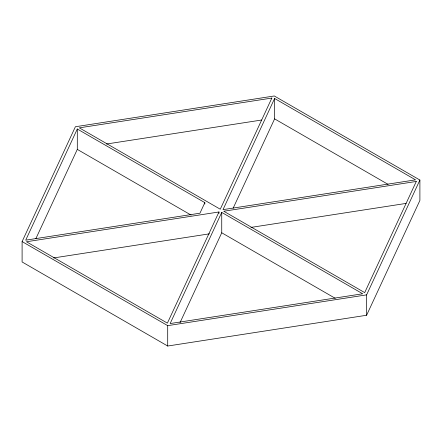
<?xml version="1.0" encoding="UTF-8"?>
<svg xmlns="http://www.w3.org/2000/svg" width="442" height="442" viewBox="0 0 442 442"><rect width="100%" height="100%" fill="white"/><g stroke="black" fill="none" stroke-linecap="round" stroke-linejoin="round"><path stroke-width="0.66" d="M22.1 241.575L75.394 126.743L274.294 95.975L419.9 180.038L419.9 200.425L366.606 315.257L167.706 346.025L22.1 261.962L22.1 241.575L167.706 325.643L366.606 294.869L419.9 180.038M77.3 129.009L25.708 240.166L199.944 213.21L204.85 202.646L77.3 129.009L77.3 149.39L35.852 238.697M218.983 211.972L167.391 323.13L26.448 241.757L218.983 211.972L218.983 213.331M221.74 212.398L170.148 323.561L362.683 293.775L221.74 212.398L221.74 232.785L180.005 322.71M274.609 98.483L223.017 209.641L415.552 179.855L274.609 98.483L274.609 118.87L233.161 208.171M106.528 144.015L261.647 120.02M53.659 257.935L209.458 233.829M250.968 227.409L406.087 203.414M274.609 118.87L388.082 184.38M77.3 149.39L191.137 215.116M221.74 232.785L335.213 298.295M366.606 294.869L366.606 315.257M204.85 202.646L204.85 204.005M167.706 325.643L167.706 346.025M271.852 98.058L220.26 209.215L79.317 127.843L271.852 98.058M416.292 181.447L364.7 292.61L223.757 211.232L416.292 181.447"/></g></svg>
